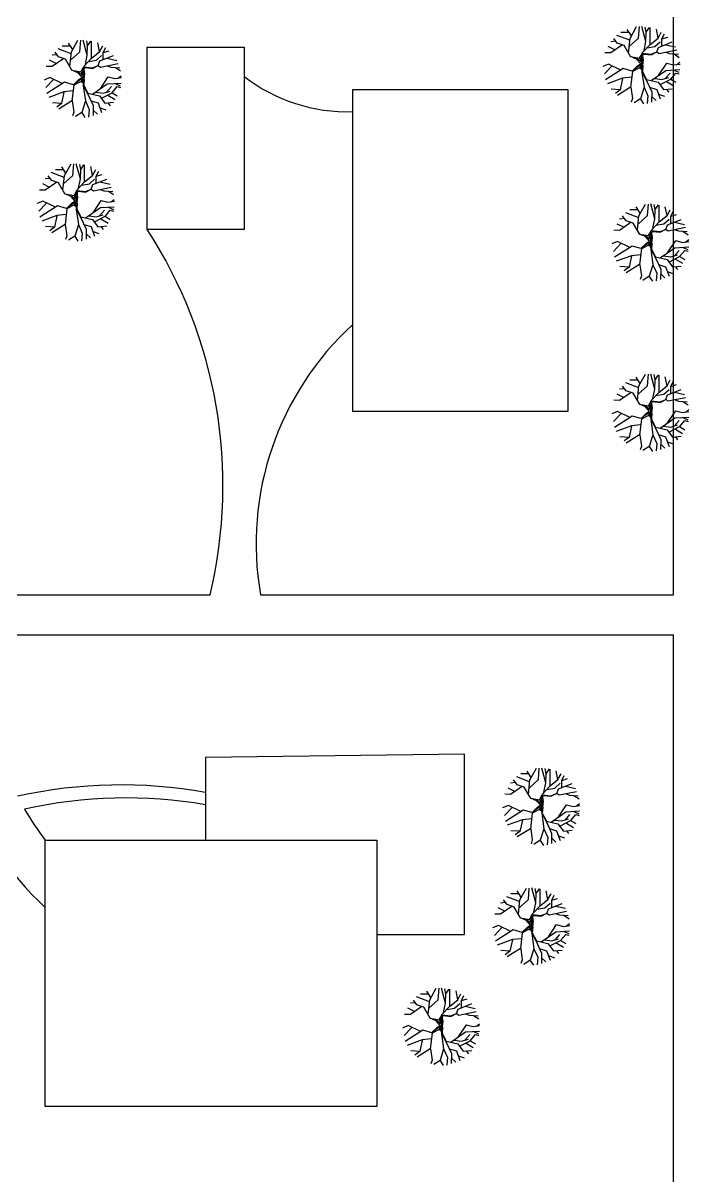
# Model space of a CAD drawing. Header units: millimetres. Extents: x -17017 to 2697, y 1903 to 18260.
# Drawn here: x -16967.28 to -16964.18, y 18242.68 to 18248.05 of the extents above; entities that cross this region are included whole.
import ezdxf

# ---------------------------------------------------------------- set-up
doc = ezdxf.new("R2010")
doc.units = ezdxf.units.MM
doc.linetypes.add('0', pattern=[0])
for name, color, linetype in [('1', 7, 'Continuous'), ('55', 7, 'Continuous'), ('CAY', 94, 'Continuous')]:
    doc.layers.add(name, color=color, linetype=linetype)

# ---------------------------------------------------------------- blocks, each defined once
blk = doc.blocks.new('A$C11321BC5')
at = {"layer": 'CAY', "linetype": 'Continuous'}
for p, q in [((194, 519), (144, 647)), ((169, 584), (190, 678)), ((250, 525), (217, 688)), ((252, 622), (258, 704)), ((255, 663), (287, 712)), ((353, 689), (331, 717)), ((342, 596), (358, 658)), ((358, 658), (349, 719)), ((408, 588), (400, 717)), ((405, 662), (425, 709)), ((433, 680), (441, 711)), ((491, 632), (433, 680)), ((489, 632), (518, 680)), ((513, 593), (553, 660)), ((587, 566), (579, 647)), ((108, 515), (54, 545)), ((115, 550), (69, 573)), ((115, 550), (98, 604)), ((181, 550), (115, 550)), ((238, 586), (252, 622)), ((455, 520), (342, 596)), ((503, 451), (408, 588)), ((485, 581), (433, 627)), ((493, 550), (474, 614)), ((484, 483), (493, 550)), ((541, 533), (489, 632)), ((519, 515), (587, 566)), ((585, 594), (611, 614)), ((630, 520), (650, 575)), ((53, 405), (8, 435)), ((167, 442), (10, 442)), ((109, 515), (26, 499)), ((167, 442), (108, 515)), ((186, 486), (142, 535)), ((246, 368), (167, 442)), ((199, 412), (186, 486)), ((237, 504), (194, 519)), ((235, 504), (250, 525)), ((263, 451), (235, 504)), ((258, 450), (237, 504)), ((248, 368), (258, 450)), ((256, 384), (263, 451)), ((494, 407), (519, 515)), ((496, 404), (608, 456)), ((564, 435), (585, 502)), ((585, 502), (674, 535)), ((608, 456), (703, 455)), ((651, 456), (689, 496)), ((139, 402), (0, 364)), ((108, 333), (1, 341)), ((53, 405), (5, 396)), ((139, 402), (53, 405)), ((187, 246), (108, 333)), ((227, 384), (139, 402)), ((278, 359), (246, 368)), ((312, 368), (248, 368)), ((295, 343), (253, 366)), ((263, 374), (256, 384)), ((301, 376), (263, 374)), ((354, 363), (278, 359)), ((280, 258), (295, 343)), ((295, 317), (329, 353)), ((329, 353), (299, 351)), ((308, 379), (301, 376)), ((347, 353), (304, 315)), ((364, 373), (308, 379)), ((363, 369), (312, 368)), ((362, 327), (347, 353)), ((416, 272), (362, 327)), ((363, 369), (420, 364)), ((364, 373), (419, 369)), ((385, 359), (364, 343)), ((364, 343), (396, 297)), ((366, 359), (424, 364)), ((402, 363), (385, 341)), ((385, 341), (419, 276)), ((419, 369), (494, 407)), ((420, 364), (496, 404)), ((424, 364), (566, 384)), ((566, 384), (646, 420)), ((566, 384), (673, 350)), ((646, 420), (716, 414)), ((673, 350), (712, 291)), ((675, 350), (720, 379)), ((110, 254), (1, 315)), ((87, 266), (28, 228)), ((55, 245), (55, 169)), ((128, 251), (82, 131)), ((245, 240), (110, 254)), ((278, 258), (178, 199)), ((304, 315), (280, 258)), ((415, 274), (392, 190)), ((396, 297), (418, 274)), ((419, 276), (565, 259)), ((473, 269), (482, 184)), ((565, 259), (642, 136)), ((566, 261), (670, 276)), ((670, 276), (705, 264)), ((156, 135), (111, 102)), ((136, 118), (141, 74)), ((178, 199), (156, 135)), ((171, 182), (246, 74)), ((217, 113), (187, 51)), ((405, 169), (349, 54)), ((392, 190), (497, 26)), ((482, 184), (533, 43)), ((484, 184), (590, 161)), ((589, 161), (584, 77)), ((590, 161), (623, 117)), ((246, 74), (244, 20)), ((349, 54), (371, 0)), ((370, 85), (442, 16))]:
    blk.add_line(p, q, dxfattribs=at)
blk.add_circle((360, 360), 7.5, dxfattribs=at)

msp = doc.modelspace()

# ---------------------------------------------------------------- linework, layer by layer
at = {"layer": '1', "linetype": '0'}
for p, q in [((-16964.2509, 18245.3913), (-16964.2507, 18248.319)), ((-16968.3347, 18245.3913), (-16966.4082, 18245.3913)), ((-16966.1733, 18245.3913), (-16964.2509, 18245.3913)), ((-16967.4164, 18245.205), (-16964.2509, 18245.205)), ((-16964.2511, 18238.6907), (-16964.2509, 18245.205))]:
    msp.add_line(p, q, dxfattribs=at)
for centre, radius, start, end in [((-16965.771, 18248.4176), 0.7771, 231.9961, 272.0361), ((-16968.5329, 18245.9012), 2.185, 346.5038, 33.003), ((-16964.811, 18245.6284), 1.3828, 132.4015, 189.8756), ((-16966.1709, 18245.0124), 1.4736, 172.488, 227.0277), ((-16966.8233, 18242.2966), 2.2087, 79.7276, 102.5722), ((-16966.7991, 18242.3247), 2.1203, 79.96, 102.8758), ((-16966.2095, 18245.0004), 1.2241, 209.818, 217.9099)]:
    msp.add_arc(centre, radius, start, end, dxfattribs=at)
at = {"layer": '55', "linetype": 'ByBlock'}
for points in [[(-16966.2495, 18247.9414), (-16966.2495, 18247.0914), (-16966.7004, 18247.0914), (-16966.7004, 18247.9414)], [(-16964.7434, 18247.7445), (-16964.7434, 18246.244), (-16965.7434, 18246.244), (-16965.7434, 18247.7445)], [(-16965.6325, 18244.2483), (-16965.6325, 18243.0083), (-16967.1753, 18243.0083), (-16967.1753, 18244.2483)]]:
    msp.add_lwpolyline(points, close=True, dxfattribs=at)
msp.add_lwpolyline([(-16965.6325, 18243.8083), (-16965.2241, 18243.8081), (-16965.2241, 18244.6483), (-16966.4294, 18244.6325), (-16966.4294, 18244.2483)], dxfattribs=at)

# ---------------------------------------------------------------- block references
at = {"layer": '1', "xscale": 0.0005, "yscale": 0.0005, "zscale": 0.0005, "rotation": 270}
for p in [(-16964.5799, 18248.0372), (-16967.1805, 18247.9737), (-16967.2129, 18247.3978), (-16964.5384, 18247.211), (-16964.5384, 18246.4185), (-16965.0461, 18244.5839), (-16965.0927, 18244.0257), (-16965.5127, 18243.5587)]:
    msp.add_blockref('A$C11321BC5', p, dxfattribs=at)

doc.saveas('drawing.dxf')
